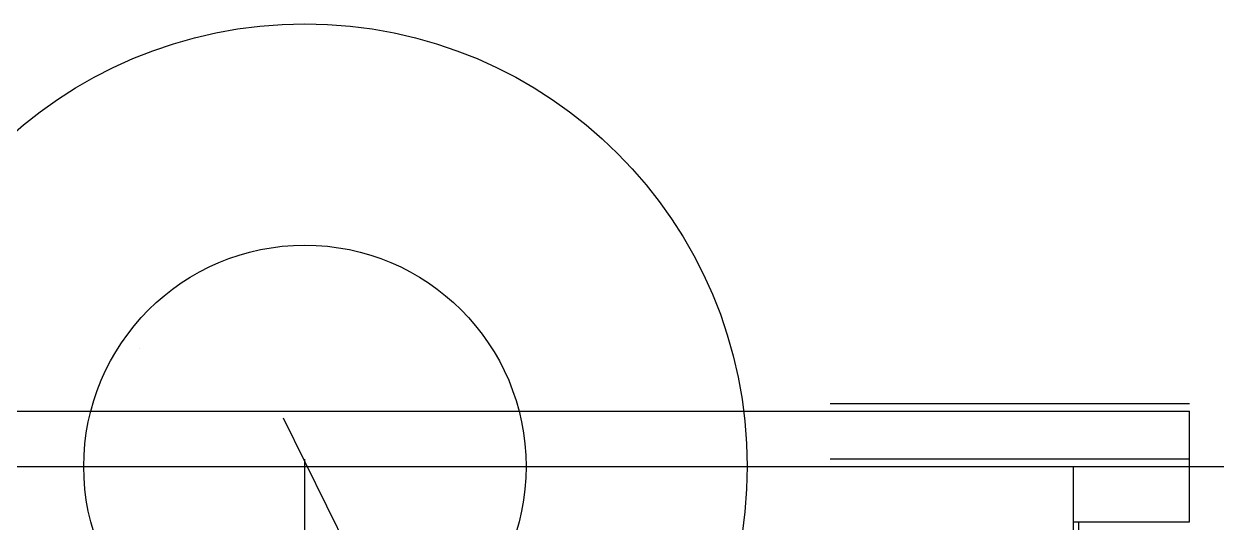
# Model space of a CAD drawing. Header units: inches. Extents: x -164 to 250, y -285 to 80.
# Drawn here: x -152.95 to -131.37, y -102.51 to -93.48 of the extents above; entities that cross this region are included whole.
import ezdxf

# ---------------------------------------------------------------- set-up
doc = ezdxf.new("R2010")
doc.units = ezdxf.units.IN
doc.header["$MEASUREMENT"] = 0
doc.layers.add('trajectories', color=3, linetype='Continuous')
doc.dimstyles.get("Standard").update_dxf_attribs({"dimtxt": 0.18, "dimasz": 0.18, "dimexe": 0.18, "dimexo": 0.0625, "dimgap": 0.09, "dimtad": 0, "dimtih": 1, "dimtoh": 1, "dimdec": 4, "dimzin": 0, "dimdsep": 46, "dimtxsty": 'Standard', "dimcen": 0.09, "dimadec": 0, "dimazin": 0, "dimtfac": 1, "dimtdec": 4, "dimtofl": 0, "dimtmove": 0, "dimatfit": 3, "dimfxl": 1, "dimtolj": 1, "dimtzin": 0, "dimarcsym": 0})

# ---------------------------------------------------------------- blocks, each defined once
blk = doc.blocks.new('*D213')
at = {"layer": 'Defpoints', "color": 0, "transparency": 16777216}
for p in [(-148.26, -100.6), (-143.988, -112.744), (-142.259, -112.77), (-139.918, -113.87), (-147.868, -117.41)]:
    blk.add_point(p, dxfattribs=at)
at = {"layer": 'trajectories', "color": 0, "lineweight": -2, "transparency": 16777216}
for start, end in [(119.5233, 156.5987), (163.5715, 200.7237)]:
    blk.add_arc((-141.393, -114.527), 3.148, start, end, dxfattribs=at)
at = {"layer": 'trajectories', "color": 0, "transparency": 16777216}
for points in [[(-142.959, -111.761), (-142.931, -111.814), (-142.785, -111.703)], [(-144.31, -115.63), (-144.365, -115.653), (-144.269, -115.808)]]:
    blk.add_solid(points, dxfattribs=at)
at = {"layer": 'trajectories', "color": 0, "transparency": 16777216, "insert": (-144.354, -113.457), "char_height": 0.18, "attachment_point": 5}
blk.add_mtext('\\A1;88°', dxfattribs=at)

msp = doc.modelspace()

# ---------------------------------------------------------------- linework, layer by layer
for p, q in [((-150.86829, -99.34879), (-150.86829, -99.34879)), ((-131.86829, -100.34879), (-138.36829, -100.34879)), ((-163.86829, -100.47999), (-131.86829, -100.47999)), ((-163.86829, -100.47999), (-131.86829, -100.47999)), ((-131.86829, -101.47999), (-131.86829, -100.47999)), ((-147.86829, -111.88004), (-147.86829, -101.34879)), ((-131.86829, -101.34879), (-138.36829, -101.34879)), ((-163.86829, -101.47999), (-131.86829, -101.47999)), ((-163.86829, -101.47999), (-131.86829, -101.47999)), ((-163.86829, -101.47999), (-131.86829, -101.47999)), ((-133.96829, -123.47999), (-133.96829, -101.47999)), ((-133.96829, -119.26139), (-133.96829, -101.47999)), ((-131.86829, -102.47999), (-131.86829, -101.47999)), ((-147.86829, -117.40999), (-147.86829, -101.72379)), ((-133.96829, -102.47999), (-131.86829, -102.47999)), ((-133.86829, -122.47999), (-133.86829, -102.47999))]:
    msp.add_line(p, q)
at = {"layer": 'trajectories'}
for p, q in [((-148.26021, -100.60028), (-142.25933, -112.77049)), ((-131.86829, -101.47999), (-105.46525, -101.47999))]:
    msp.add_line(p, q, dxfattribs=at)
for radius in [8, 4]:
    msp.add_circle((-147.86829, -101.47999), radius, dxfattribs=at)

# ---------------------------------------------------------------- dimensions: what is measured, and where the dimension line sits
dim = msp.add_angular_dim_2l(base=(-143.98765, -112.74383), line1=((-147.86829, -117.40999), (-139.91785, -113.87022)), line2=((-148.26021, -100.60028), (-142.25933, -112.77049)), dimstyle='Standard', dxfattribs=at)
dim.commit()
dim.dimension.update_dxf_attribs({"geometry": '*D213', "text_midpoint": (-144.35386, -113.45671)})

doc.saveas('drawing.dxf')
